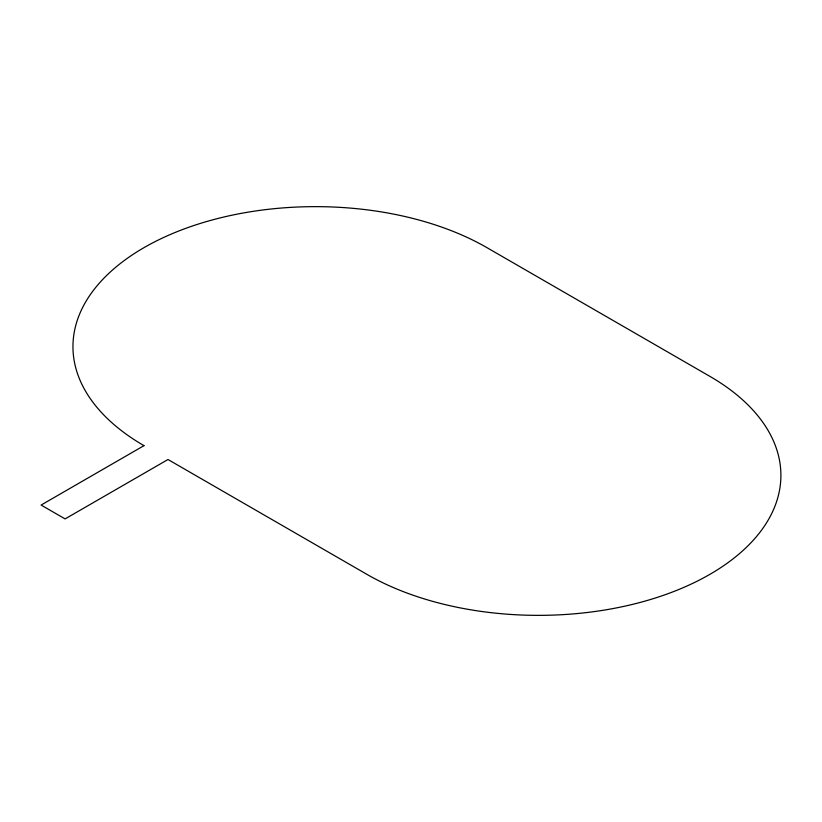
<?xml version="1.0" encoding="UTF-8"?>
<svg xmlns="http://www.w3.org/2000/svg" width="822" height="822" viewBox="0 0 822 822"><rect width="100%" height="100%" fill="white"/><g stroke="black" fill="none" stroke-linecap="round" stroke-linejoin="round"><path stroke-width="1.23" d="M143.984 445.647L41.1 505.057L65.102 518.908L167.996 459.508L366.91 574.352A242.511 140.007 0 0 0 709.869 574.352A242.511 140.007 0 0 0 709.869 376.353L486.943 247.648A242.511 140.007 0 0 0 143.984 247.648A242.511 140.007 0 0 0 143.984 445.647"/></g></svg>
